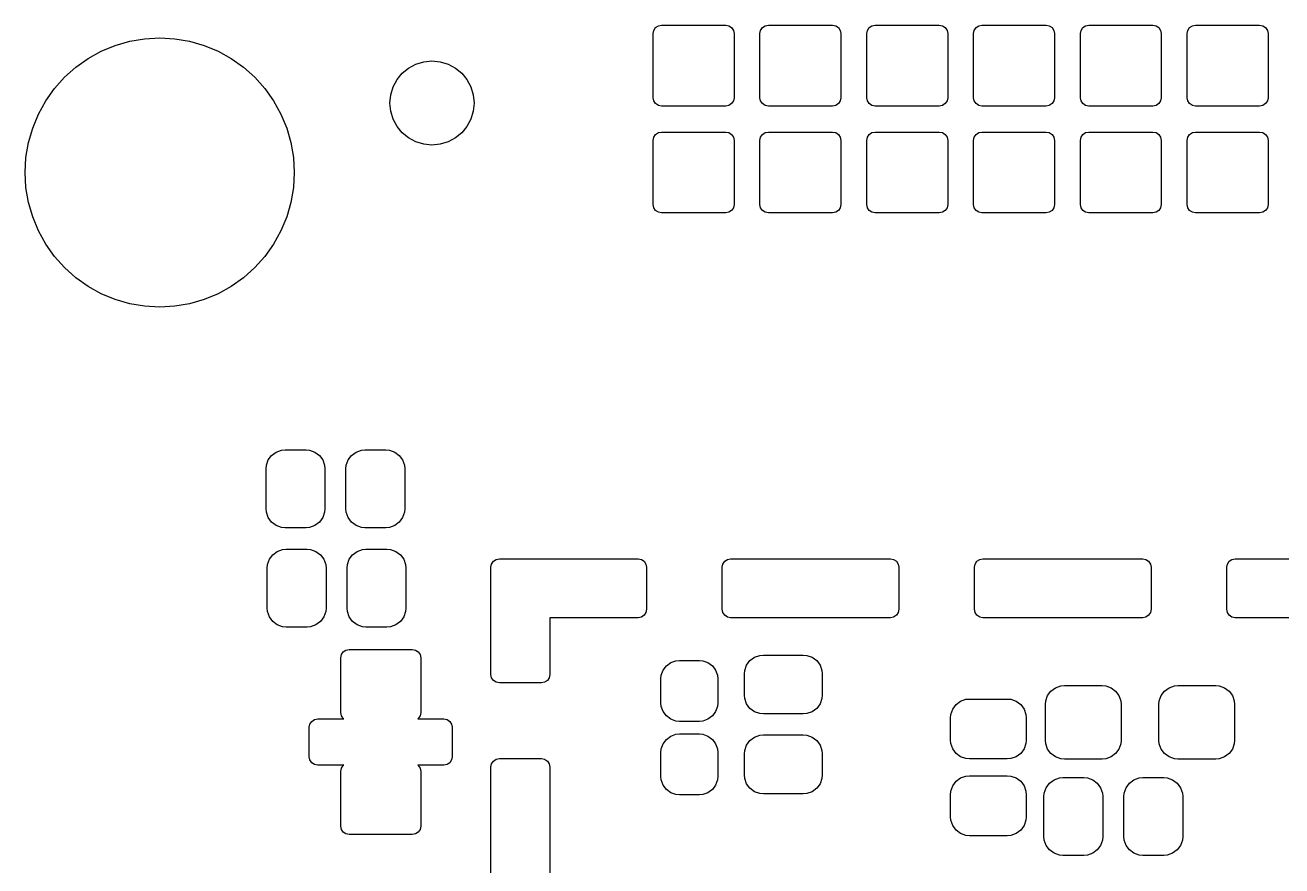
# Model space of a CAD drawing. Extents: x 0.27 to 2.97, y 0.24 to 2.14.
# Drawn here: x 0.274 to 1.451, y 1.351 to 2.138 of the extents above; entities that cross this region are included whole.
import ezdxf

# ---------------------------------------------------------------- set-up
doc = ezdxf.new("R2010")
doc.units = 0
doc.header["$MEASUREMENT"] = 0
doc.layers.add('BLACK', color=7, linetype='CONTINUOUS')

msp = doc.modelspace()

# ---------------------------------------------------------------- linework, layer by layer
at = {"layer": 'BLACK', "linetype": 'CONTINUOUS'}
for p, q in [((0.862126, 2.13), (0.862725, 2.13301)), ((0.862126, 2.07), (0.862126, 2.13)), ((0.862725, 2.13301), (0.864432, 2.13557)), ((0.864432, 2.13557), (0.866987, 2.13727)), ((0.866987, 2.13727), (0.87, 2.13787)), ((0.87, 2.13787), (0.93, 2.13787)), ((0.93, 2.13787), (0.933013, 2.13727)), ((0.933013, 2.13727), (0.935568, 2.13557)), ((0.935568, 2.13557), (0.937275, 2.13301)), ((0.937275, 2.13301), (0.937874, 2.13)), ((0.937874, 2.13), (0.937874, 2.07)), ((0.962126, 2.13), (0.962725, 2.13301)), ((0.962126, 2.07), (0.962126, 2.13)), ((0.962725, 2.13301), (0.964432, 2.13557)), ((0.964432, 2.13557), (0.966987, 2.13727)), ((0.966987, 2.13727), (0.97, 2.13787)), ((0.97, 2.13787), (1.03, 2.13787)), ((1.03, 2.13787), (1.03301, 2.13727)), ((1.03301, 2.13727), (1.03557, 2.13557)), ((1.03557, 2.13557), (1.03727, 2.13301)), ((1.03727, 2.13301), (1.03787, 2.13)), ((1.03787, 2.13), (1.03787, 2.07)), ((1.06213, 2.13), (1.06273, 2.13301)), ((1.06213, 2.07), (1.06213, 2.13)), ((1.06273, 2.13301), (1.06443, 2.13557)), ((1.06443, 2.13557), (1.06699, 2.13727)), ((1.06699, 2.13727), (1.07, 2.13787)), ((1.07, 2.13787), (1.13, 2.13787)), ((1.13, 2.13787), (1.13301, 2.13727)), ((1.13301, 2.13727), (1.13557, 2.13557)), ((1.13557, 2.13557), (1.13727, 2.13301)), ((1.13727, 2.13301), (1.13787, 2.13)), ((1.13787, 2.13), (1.13787, 2.07)), ((1.16213, 2.13), (1.16273, 2.13301)), ((1.16213, 2.07), (1.16213, 2.13)), ((1.16273, 2.13301), (1.16443, 2.13557)), ((1.16443, 2.13557), (1.16699, 2.13727)), ((1.16699, 2.13727), (1.17, 2.13787)), ((1.17, 2.13787), (1.23, 2.13787)), ((1.23, 2.13787), (1.23301, 2.13727)), ((1.23301, 2.13727), (1.23557, 2.13557)), ((1.23557, 2.13557), (1.23727, 2.13301)), ((1.23727, 2.13301), (1.23787, 2.13)), ((1.23787, 2.13), (1.23787, 2.07)), ((1.26213, 2.13), (1.26273, 2.13301)), ((1.26213, 2.07), (1.26213, 2.13)), ((1.26273, 2.13301), (1.26443, 2.13557)), ((1.26443, 2.13557), (1.26699, 2.13727)), ((1.26699, 2.13727), (1.27, 2.13787)), ((1.27, 2.13787), (1.33, 2.13787)), ((1.33, 2.13787), (1.33301, 2.13727)), ((1.33301, 2.13727), (1.33557, 2.13557)), ((1.33557, 2.13557), (1.33727, 2.13301)), ((1.33727, 2.13301), (1.33787, 2.13)), ((1.33787, 2.13), (1.33787, 2.07)), ((1.36213, 2.13), (1.36273, 2.13301)), ((1.36213, 2.07), (1.36213, 2.13)), ((1.36273, 2.13301), (1.36443, 2.13557)), ((1.36443, 2.13557), (1.36699, 2.13727)), ((1.36699, 2.13727), (1.37, 2.13787)), ((1.37, 2.13787), (1.43, 2.13787)), ((1.43, 2.13787), (1.43301, 2.13727)), ((1.43301, 2.13727), (1.43557, 2.13557)), ((1.43557, 2.13557), (1.43727, 2.13301)), ((1.43727, 2.13301), (1.43787, 2.13)), ((1.43787, 2.13), (1.43787, 2.07)), ((0.345337, 2.11351), (0.35839, 2.11891)), ((0.35839, 2.11891), (0.371966, 2.12283)), ((0.371966, 2.12283), (0.385894, 2.12519)), ((0.385894, 2.12519), (0.4, 2.12598)), ((0.4, 2.12598), (0.414106, 2.12519)), ((0.414106, 2.12519), (0.428034, 2.12283)), ((0.428034, 2.12283), (0.44161, 2.11891)), ((0.44161, 2.11891), (0.454663, 2.11351)), ((0.32145, 2.0985), (0.332972, 2.10667)), ((0.332972, 2.10667), (0.345337, 2.11351)), ((0.454663, 2.11351), (0.467028, 2.10667)), ((0.467028, 2.10667), (0.47855, 2.0985)), ((0.310916, 2.08908), (0.32145, 2.0985)), ((0.47855, 2.0985), (0.489084, 2.08908)), ((0.627161, 2.09284), (0.633127, 2.09774)), ((0.633127, 2.09774), (0.639934, 2.10137)), ((0.639934, 2.10137), (0.647319, 2.10361)), ((0.647319, 2.10361), (0.655, 2.10437)), ((0.655, 2.10437), (0.662681, 2.10361)), ((0.662681, 2.10361), (0.670066, 2.10137)), ((0.670066, 2.10137), (0.676873, 2.09774)), ((0.676873, 2.09774), (0.682839, 2.09284)), ((0.301502, 2.07855), (0.310916, 2.08908)), ((0.489084, 2.08908), (0.498498, 2.07855)), ((0.618627, 2.08007), (0.622265, 2.08687)), ((0.622265, 2.08687), (0.627161, 2.09284)), ((0.682839, 2.09284), (0.687735, 2.08687)), ((0.687735, 2.08687), (0.691373, 2.08007)), ((0.293326, 2.06703), (0.301502, 2.07855)), ((0.498498, 2.07855), (0.506674, 2.06703)), ((0.61563, 2.065), (0.616386, 2.07268)), ((0.616386, 2.07268), (0.618627, 2.08007)), ((0.691373, 2.08007), (0.693614, 2.07268)), ((0.693614, 2.07268), (0.69437, 2.065)), ((0.286492, 2.05466), (0.293326, 2.06703)), ((0.506674, 2.06703), (0.513508, 2.05466)), ((0.616386, 2.05732), (0.61563, 2.065)), ((0.69437, 2.065), (0.693614, 2.05732)), ((0.862725, 2.06699), (0.862126, 2.07)), ((0.864432, 2.06443), (0.862725, 2.06699)), ((0.866987, 2.06273), (0.864432, 2.06443)), ((0.87, 2.06213), (0.866987, 2.06273)), ((0.93, 2.06213), (0.87, 2.06213)), ((0.933013, 2.06273), (0.93, 2.06213)), ((0.935568, 2.06443), (0.933013, 2.06273)), ((0.937275, 2.06699), (0.935568, 2.06443)), ((0.937874, 2.07), (0.937275, 2.06699)), ((0.962725, 2.06699), (0.962126, 2.07)), ((0.964432, 2.06443), (0.962725, 2.06699)), ((0.966987, 2.06273), (0.964432, 2.06443)), ((0.97, 2.06213), (0.966987, 2.06273)), ((1.03, 2.06213), (0.97, 2.06213)), ((1.03301, 2.06273), (1.03, 2.06213)), ((1.03557, 2.06443), (1.03301, 2.06273)), ((1.03727, 2.06699), (1.03557, 2.06443)), ((1.03787, 2.07), (1.03727, 2.06699)), ((1.06273, 2.06699), (1.06213, 2.07)), ((1.06443, 2.06443), (1.06273, 2.06699)), ((1.06699, 2.06273), (1.06443, 2.06443)), ((1.07, 2.06213), (1.06699, 2.06273)), ((1.13, 2.06213), (1.07, 2.06213)), ((1.13301, 2.06273), (1.13, 2.06213)), ((1.13557, 2.06443), (1.13301, 2.06273)), ((1.13727, 2.06699), (1.13557, 2.06443)), ((1.13787, 2.07), (1.13727, 2.06699)), ((1.16273, 2.06699), (1.16213, 2.07)), ((1.16443, 2.06443), (1.16273, 2.06699)), ((1.16699, 2.06273), (1.16443, 2.06443)), ((1.17, 2.06213), (1.16699, 2.06273)), ((1.23, 2.06213), (1.17, 2.06213)), ((1.23301, 2.06273), (1.23, 2.06213)), ((1.23557, 2.06443), (1.23301, 2.06273)), ((1.23727, 2.06699), (1.23557, 2.06443)), ((1.23787, 2.07), (1.23727, 2.06699)), ((1.26273, 2.06699), (1.26213, 2.07)), ((1.26443, 2.06443), (1.26273, 2.06699)), ((1.26699, 2.06273), (1.26443, 2.06443)), ((1.27, 2.06213), (1.26699, 2.06273)), ((1.33, 2.06213), (1.27, 2.06213)), ((1.33301, 2.06273), (1.33, 2.06213)), ((1.33557, 2.06443), (1.33301, 2.06273)), ((1.33727, 2.06699), (1.33557, 2.06443)), ((1.33787, 2.07), (1.33727, 2.06699)), ((1.36273, 2.06699), (1.36213, 2.07)), ((1.36443, 2.06443), (1.36273, 2.06699)), ((1.36699, 2.06273), (1.36443, 2.06443)), ((1.37, 2.06213), (1.36699, 2.06273)), ((1.43, 2.06213), (1.37, 2.06213)), ((1.43301, 2.06273), (1.43, 2.06213)), ((1.43557, 2.06443), (1.43301, 2.06273)), ((1.43727, 2.06699), (1.43557, 2.06443)), ((1.43787, 2.07), (1.43727, 2.06699)), ((0.281086, 2.04161), (0.286492, 2.05466)), ((0.513508, 2.05466), (0.518914, 2.04161)), ((0.618627, 2.04993), (0.616386, 2.05732)), ((0.622265, 2.04313), (0.618627, 2.04993)), ((0.691373, 2.04993), (0.687735, 2.04313)), ((0.693614, 2.05732), (0.691373, 2.04993)), ((0.277174, 2.02803), (0.281086, 2.04161)), ((0.518914, 2.04161), (0.522826, 2.02803)), ((0.627161, 2.03716), (0.622265, 2.04313)), ((0.633127, 2.03226), (0.627161, 2.03716)), ((0.682839, 2.03716), (0.676873, 2.03226)), ((0.687735, 2.04313), (0.682839, 2.03716)), ((0.864432, 2.03557), (0.866987, 2.03727)), ((0.866987, 2.03727), (0.87, 2.03787)), ((0.87, 2.03787), (0.93, 2.03787)), ((0.93, 2.03787), (0.933013, 2.03727)), ((0.933013, 2.03727), (0.935568, 2.03557)), ((0.964432, 2.03557), (0.966987, 2.03727)), ((0.966987, 2.03727), (0.97, 2.03787)), ((0.97, 2.03787), (1.03, 2.03787)), ((1.03, 2.03787), (1.03301, 2.03727)), ((1.03301, 2.03727), (1.03557, 2.03557)), ((1.06443, 2.03557), (1.06699, 2.03727)), ((1.06699, 2.03727), (1.07, 2.03787)), ((1.07, 2.03787), (1.13, 2.03787)), ((1.13, 2.03787), (1.13301, 2.03727)), ((1.13301, 2.03727), (1.13557, 2.03557)), ((1.16443, 2.03557), (1.16699, 2.03727)), ((1.16699, 2.03727), (1.17, 2.03787)), ((1.17, 2.03787), (1.23, 2.03787)), ((1.23, 2.03787), (1.23301, 2.03727)), ((1.23301, 2.03727), (1.23557, 2.03557)), ((1.26443, 2.03557), (1.26699, 2.03727)), ((1.26699, 2.03727), (1.27, 2.03787)), ((1.27, 2.03787), (1.33, 2.03787)), ((1.33, 2.03787), (1.33301, 2.03727)), ((1.33301, 2.03727), (1.33557, 2.03557)), ((1.36443, 2.03557), (1.36699, 2.03727)), ((1.36699, 2.03727), (1.37, 2.03787)), ((1.37, 2.03787), (1.43, 2.03787)), ((1.43, 2.03787), (1.43301, 2.03727)), ((1.43301, 2.03727), (1.43557, 2.03557)), ((0.274808, 2.01411), (0.277174, 2.02803)), ((0.522826, 2.02803), (0.525192, 2.01411)), ((0.639934, 2.02863), (0.633127, 2.03226)), ((0.647319, 2.02639), (0.639934, 2.02863)), ((0.655, 2.02563), (0.647319, 2.02639)), ((0.662681, 2.02639), (0.655, 2.02563)), ((0.670066, 2.02863), (0.662681, 2.02639)), ((0.676873, 2.03226), (0.670066, 2.02863)), ((0.862126, 2.03), (0.862725, 2.03301)), ((0.862126, 1.97), (0.862126, 2.03)), ((0.862725, 2.03301), (0.864432, 2.03557)), ((0.935568, 2.03557), (0.937275, 2.03301)), ((0.937275, 2.03301), (0.937874, 2.03)), ((0.937874, 2.03), (0.937874, 1.97)), ((0.962126, 2.03), (0.962725, 2.03301)), ((0.962126, 1.97), (0.962126, 2.03)), ((0.962725, 2.03301), (0.964432, 2.03557)), ((1.03557, 2.03557), (1.03727, 2.03301)), ((1.03727, 2.03301), (1.03787, 2.03)), ((1.03787, 2.03), (1.03787, 1.97)), ((1.06213, 2.03), (1.06273, 2.03301)), ((1.06213, 1.97), (1.06213, 2.03)), ((1.06273, 2.03301), (1.06443, 2.03557)), ((1.13557, 2.03557), (1.13727, 2.03301)), ((1.13727, 2.03301), (1.13787, 2.03)), ((1.13787, 2.03), (1.13787, 1.97)), ((1.16213, 2.03), (1.16273, 2.03301)), ((1.16213, 1.97), (1.16213, 2.03)), ((1.16273, 2.03301), (1.16443, 2.03557)), ((1.23557, 2.03557), (1.23727, 2.03301)), ((1.23727, 2.03301), (1.23787, 2.03)), ((1.23787, 2.03), (1.23787, 1.97)), ((1.26213, 2.03), (1.26273, 2.03301)), ((1.26213, 1.97), (1.26213, 2.03)), ((1.26273, 2.03301), (1.26443, 2.03557)), ((1.33557, 2.03557), (1.33727, 2.03301)), ((1.33727, 2.03301), (1.33787, 2.03)), ((1.33787, 2.03), (1.33787, 1.97)), ((1.36213, 2.03), (1.36273, 2.03301)), ((1.36213, 1.97), (1.36213, 2.03)), ((1.36273, 2.03301), (1.36443, 2.03557)), ((1.43557, 2.03557), (1.43727, 2.03301)), ((1.43727, 2.03301), (1.43787, 2.03)), ((1.43787, 2.03), (1.43787, 1.97)), ((0.274016, 2), (0.274808, 2.01411)), ((0.525192, 2.01411), (0.525984, 2)), ((0.274808, 1.98589), (0.274016, 2)), ((0.525984, 2), (0.525192, 1.98589)), ((0.277174, 1.97197), (0.274808, 1.98589)), ((0.525192, 1.98589), (0.522826, 1.97197)), ((0.281086, 1.95839), (0.277174, 1.97197)), ((0.522826, 1.97197), (0.518914, 1.95839)), ((0.862725, 1.96699), (0.862126, 1.97)), ((0.864432, 1.96443), (0.862725, 1.96699)), ((0.937275, 1.96699), (0.935568, 1.96443)), ((0.937874, 1.97), (0.937275, 1.96699)), ((0.962725, 1.96699), (0.962126, 1.97)), ((0.964432, 1.96443), (0.962725, 1.96699)), ((1.03727, 1.96699), (1.03557, 1.96443)), ((1.03787, 1.97), (1.03727, 1.96699)), ((1.06273, 1.96699), (1.06213, 1.97)), ((1.06443, 1.96443), (1.06273, 1.96699)), ((1.13727, 1.96699), (1.13557, 1.96443)), ((1.13787, 1.97), (1.13727, 1.96699)), ((1.16273, 1.96699), (1.16213, 1.97)), ((1.16443, 1.96443), (1.16273, 1.96699)), ((1.23727, 1.96699), (1.23557, 1.96443)), ((1.23787, 1.97), (1.23727, 1.96699)), ((1.26273, 1.96699), (1.26213, 1.97)), ((1.26443, 1.96443), (1.26273, 1.96699)), ((1.33727, 1.96699), (1.33557, 1.96443)), ((1.33787, 1.97), (1.33727, 1.96699)), ((1.36273, 1.96699), (1.36213, 1.97)), ((1.36443, 1.96443), (1.36273, 1.96699)), ((1.43727, 1.96699), (1.43557, 1.96443)), ((1.43787, 1.97), (1.43727, 1.96699)), ((0.286492, 1.94534), (0.281086, 1.95839)), ((0.518914, 1.95839), (0.513508, 1.94534)), ((0.866987, 1.96273), (0.864432, 1.96443)), ((0.87, 1.96213), (0.866987, 1.96273)), ((0.93, 1.96213), (0.87, 1.96213)), ((0.933013, 1.96273), (0.93, 1.96213)), ((0.935568, 1.96443), (0.933013, 1.96273)), ((0.966987, 1.96273), (0.964432, 1.96443)), ((0.97, 1.96213), (0.966987, 1.96273)), ((1.03, 1.96213), (0.97, 1.96213)), ((1.03301, 1.96273), (1.03, 1.96213)), ((1.03557, 1.96443), (1.03301, 1.96273)), ((1.06699, 1.96273), (1.06443, 1.96443)), ((1.07, 1.96213), (1.06699, 1.96273)), ((1.13, 1.96213), (1.07, 1.96213)), ((1.13301, 1.96273), (1.13, 1.96213)), ((1.13557, 1.96443), (1.13301, 1.96273)), ((1.16699, 1.96273), (1.16443, 1.96443)), ((1.17, 1.96213), (1.16699, 1.96273)), ((1.23, 1.96213), (1.17, 1.96213)), ((1.23301, 1.96273), (1.23, 1.96213)), ((1.23557, 1.96443), (1.23301, 1.96273)), ((1.26699, 1.96273), (1.26443, 1.96443)), ((1.27, 1.96213), (1.26699, 1.96273)), ((1.33, 1.96213), (1.27, 1.96213)), ((1.33301, 1.96273), (1.33, 1.96213)), ((1.33557, 1.96443), (1.33301, 1.96273)), ((1.36699, 1.96273), (1.36443, 1.96443)), ((1.37, 1.96213), (1.36699, 1.96273)), ((1.43, 1.96213), (1.37, 1.96213)), ((1.43301, 1.96273), (1.43, 1.96213)), ((1.43557, 1.96443), (1.43301, 1.96273)), ((0.293326, 1.93297), (0.286492, 1.94534)), ((0.513508, 1.94534), (0.506674, 1.93297)), ((0.301502, 1.92145), (0.293326, 1.93297)), ((0.506674, 1.93297), (0.498498, 1.92145)), ((0.310916, 1.91092), (0.301502, 1.92145)), ((0.498498, 1.92145), (0.489084, 1.91092)), ((0.32145, 1.9015), (0.310916, 1.91092)), ((0.489084, 1.91092), (0.47855, 1.9015)), ((0.332972, 1.89333), (0.32145, 1.9015)), ((0.47855, 1.9015), (0.467028, 1.89333)), ((0.345337, 1.88649), (0.332972, 1.89333)), ((0.35839, 1.88109), (0.345337, 1.88649)), ((0.454663, 1.88649), (0.44161, 1.88109)), ((0.467028, 1.89333), (0.454663, 1.88649)), ((0.371966, 1.87717), (0.35839, 1.88109)), ((0.385894, 1.87481), (0.371966, 1.87717)), ((0.4, 1.87402), (0.385894, 1.87481)), ((0.414106, 1.87481), (0.4, 1.87402)), ((0.428034, 1.87717), (0.414106, 1.87481)), ((0.44161, 1.88109), (0.428034, 1.87717)), ((0.499947, 1.72599), (0.501691, 1.73098)), ((0.501691, 1.73098), (0.504827, 1.73523)), ((0.504827, 1.73523), (0.509076, 1.73836)), ((0.509076, 1.73836), (0.514061, 1.74011)), ((0.514061, 1.74011), (0.517354, 1.74042)), ((0.517354, 1.74042), (0.537039, 1.74042)), ((0.537039, 1.74042), (0.540333, 1.74011)), ((0.540333, 1.74011), (0.545318, 1.73836)), ((0.545318, 1.73836), (0.549567, 1.73523)), ((0.549567, 1.73523), (0.552703, 1.73098)), ((0.552703, 1.73098), (0.554447, 1.72599)), ((0.57475, 1.72599), (0.576494, 1.73098)), ((0.576494, 1.73098), (0.57963, 1.73523)), ((0.57963, 1.73523), (0.583879, 1.73836)), ((0.583879, 1.73836), (0.588864, 1.74011)), ((0.588864, 1.74011), (0.592157, 1.74042)), ((0.592157, 1.74042), (0.611843, 1.74042)), ((0.611843, 1.74042), (0.615136, 1.74011)), ((0.615136, 1.74011), (0.620121, 1.73836)), ((0.620121, 1.73836), (0.62437, 1.73523)), ((0.62437, 1.73523), (0.627506, 1.73098)), ((0.627506, 1.73098), (0.62925, 1.72599)), ((0.499638, 1.7227), (0.499947, 1.72599)), ((0.499638, 1.6853), (0.499638, 1.7227)), ((0.554447, 1.72599), (0.554756, 1.7227)), ((0.554756, 1.7227), (0.554756, 1.6853)), ((0.574441, 1.7227), (0.57475, 1.72599)), ((0.574441, 1.6853), (0.574441, 1.7227)), ((0.62925, 1.72599), (0.629559, 1.7227)), ((0.629559, 1.7227), (0.629559, 1.6853)), ((0.499947, 1.68201), (0.499638, 1.6853)), ((0.554756, 1.6853), (0.554447, 1.68201)), ((0.57475, 1.68201), (0.574441, 1.6853)), ((0.629559, 1.6853), (0.62925, 1.68201)), ((0.501691, 1.67702), (0.499947, 1.68201)), ((0.504827, 1.67277), (0.501691, 1.67702)), ((0.509076, 1.66964), (0.504827, 1.67277)), ((0.549567, 1.67277), (0.545318, 1.66964)), ((0.552703, 1.67702), (0.549567, 1.67277)), ((0.554447, 1.68201), (0.552703, 1.67702)), ((0.576494, 1.67702), (0.57475, 1.68201)), ((0.57963, 1.67277), (0.576494, 1.67702)), ((0.583879, 1.66964), (0.57963, 1.67277)), ((0.62437, 1.67277), (0.620121, 1.66964)), ((0.627506, 1.67702), (0.62437, 1.67277)), ((0.62925, 1.68201), (0.627506, 1.67702)), ((0.514061, 1.66789), (0.509076, 1.66964)), ((0.517354, 1.66758), (0.514061, 1.66789)), ((0.537039, 1.66758), (0.517354, 1.66758)), ((0.540333, 1.66789), (0.537039, 1.66758)), ((0.545318, 1.66964), (0.540333, 1.66789)), ((0.588864, 1.66789), (0.583879, 1.66964)), ((0.592157, 1.66758), (0.588864, 1.66789)), ((0.611843, 1.66758), (0.592157, 1.66758)), ((0.615136, 1.66789), (0.611843, 1.66758)), ((0.620121, 1.66964), (0.615136, 1.66789)), ((0.500947, 1.63299), (0.502691, 1.63798)), ((0.502691, 1.63798), (0.505827, 1.64223)), ((0.505827, 1.64223), (0.510076, 1.64536)), ((0.510076, 1.64536), (0.515061, 1.64711)), ((0.515061, 1.64711), (0.518354, 1.64742)), ((0.518354, 1.64742), (0.538039, 1.64742)), ((0.538039, 1.64742), (0.541333, 1.64711)), ((0.541333, 1.64711), (0.546318, 1.64536)), ((0.546318, 1.64536), (0.550567, 1.64223)), ((0.550567, 1.64223), (0.553703, 1.63798)), ((0.553703, 1.63798), (0.555447, 1.63299)), ((0.57575, 1.63299), (0.577494, 1.63798)), ((0.577494, 1.63798), (0.58063, 1.64223)), ((0.58063, 1.64223), (0.584879, 1.64536)), ((0.584879, 1.64536), (0.589864, 1.64711)), ((0.589864, 1.64711), (0.593157, 1.64742)), ((0.593157, 1.64742), (0.612843, 1.64742)), ((0.612843, 1.64742), (0.616136, 1.64711)), ((0.616136, 1.64711), (0.621121, 1.64536)), ((0.621121, 1.64536), (0.62537, 1.64223)), ((0.62537, 1.64223), (0.628506, 1.63798)), ((0.628506, 1.63798), (0.63025, 1.63299)), ((0.710836, 1.63358), (0.712542, 1.63613)), ((0.712542, 1.63613), (0.715097, 1.63784)), ((0.715097, 1.63784), (0.71811, 1.63844)), ((0.71811, 1.63844), (0.75748, 1.63844)), ((0.75748, 1.63844), (0.848031, 1.63844)), ((0.848031, 1.63844), (0.851045, 1.63784)), ((0.851045, 1.63784), (0.853599, 1.63613)), ((0.853599, 1.63613), (0.855306, 1.63358)), ((0.927371, 1.63358), (0.929078, 1.63613)), ((0.929078, 1.63613), (0.931632, 1.63784)), ((0.931632, 1.63784), (0.934646, 1.63844)), ((0.934646, 1.63844), (1.08425, 1.63844)), ((1.08425, 1.63844), (1.08727, 1.63784)), ((1.08727, 1.63784), (1.08982, 1.63613)), ((1.08982, 1.63613), (1.09153, 1.63358)), ((1.16359, 1.63358), (1.1653, 1.63613)), ((1.1653, 1.63613), (1.16785, 1.63784)), ((1.16785, 1.63784), (1.17087, 1.63844)), ((1.17087, 1.63844), (1.32047, 1.63844)), ((1.32047, 1.63844), (1.32349, 1.63784)), ((1.32349, 1.63784), (1.32604, 1.63613)), ((1.32604, 1.63613), (1.32775, 1.63358)), ((1.39981, 1.63358), (1.40152, 1.63613)), ((1.40152, 1.63613), (1.40407, 1.63784)), ((1.40407, 1.63784), (1.40709, 1.63844)), ((1.40709, 1.63844), (1.55669, 1.63844)), ((0.500638, 1.6297), (0.500947, 1.63299)), ((0.500638, 1.5923), (0.500638, 1.6297)), ((0.555447, 1.63299), (0.555756, 1.6297)), ((0.555756, 1.6297), (0.555756, 1.5923)), ((0.575441, 1.6297), (0.57575, 1.63299)), ((0.575441, 1.5923), (0.575441, 1.6297)), ((0.63025, 1.63299), (0.630559, 1.6297)), ((0.630559, 1.6297), (0.630559, 1.5923)), ((0.710236, 1.63057), (0.710836, 1.63358)), ((0.710236, 1.5912), (0.710236, 1.63057)), ((0.855306, 1.63358), (0.855906, 1.63057)), ((0.855906, 1.63057), (0.855906, 1.5912)), ((0.926772, 1.63057), (0.927371, 1.63358)), ((0.926772, 1.5912), (0.926772, 1.63057)), ((1.09153, 1.63358), (1.09213, 1.63057)), ((1.09213, 1.63057), (1.09213, 1.5912)), ((1.16299, 1.63057), (1.16359, 1.63358)), ((1.16299, 1.5912), (1.16299, 1.63057)), ((1.32775, 1.63358), (1.32835, 1.63057)), ((1.32835, 1.63057), (1.32835, 1.5912)), ((1.39921, 1.63057), (1.39981, 1.63358)), ((1.39921, 1.5912), (1.39921, 1.63057)), ((0.500947, 1.58901), (0.500638, 1.5923)), ((0.502691, 1.58402), (0.500947, 1.58901)), ((0.555447, 1.58901), (0.553703, 1.58402)), ((0.555756, 1.5923), (0.555447, 1.58901)), ((0.57575, 1.58901), (0.575441, 1.5923)), ((0.577494, 1.58402), (0.57575, 1.58901)), ((0.63025, 1.58901), (0.628506, 1.58402)), ((0.630559, 1.5923), (0.63025, 1.58901)), ((0.710236, 1.53017), (0.710236, 1.5912)), ((0.855906, 1.5912), (0.855306, 1.58818)), ((0.927371, 1.58818), (0.926772, 1.5912)), ((1.09213, 1.5912), (1.09153, 1.58818)), ((1.16359, 1.58818), (1.16299, 1.5912)), ((1.32835, 1.5912), (1.32775, 1.58818)), ((1.39981, 1.58818), (1.39921, 1.5912)), ((0.505827, 1.57977), (0.502691, 1.58402)), ((0.510076, 1.57664), (0.505827, 1.57977)), ((0.550567, 1.57977), (0.546318, 1.57664)), ((0.553703, 1.58402), (0.550567, 1.57977)), ((0.58063, 1.57977), (0.577494, 1.58402)), ((0.584879, 1.57664), (0.58063, 1.57977)), ((0.62537, 1.57977), (0.621121, 1.57664)), ((0.628506, 1.58402), (0.62537, 1.57977)), ((0.848031, 1.58332), (0.765354, 1.58332)), ((0.765354, 1.58332), (0.765354, 1.53017)), ((0.851045, 1.58392), (0.848031, 1.58332)), ((0.853599, 1.58563), (0.851045, 1.58392)), ((0.855306, 1.58818), (0.853599, 1.58563)), ((0.929078, 1.58563), (0.927371, 1.58818)), ((0.931632, 1.58392), (0.929078, 1.58563)), ((0.934646, 1.58332), (0.931632, 1.58392)), ((1.08425, 1.58332), (0.934646, 1.58332)), ((1.08727, 1.58392), (1.08425, 1.58332)), ((1.08982, 1.58563), (1.08727, 1.58392)), ((1.09153, 1.58818), (1.08982, 1.58563)), ((1.1653, 1.58563), (1.16359, 1.58818)), ((1.16785, 1.58392), (1.1653, 1.58563)), ((1.17087, 1.58332), (1.16785, 1.58392)), ((1.32047, 1.58332), (1.17087, 1.58332)), ((1.32349, 1.58392), (1.32047, 1.58332)), ((1.32604, 1.58563), (1.32349, 1.58392)), ((1.32775, 1.58818), (1.32604, 1.58563)), ((1.40152, 1.58563), (1.39981, 1.58818)), ((1.40407, 1.58392), (1.40152, 1.58563)), ((1.40709, 1.58332), (1.40407, 1.58392)), ((1.55669, 1.58332), (1.40709, 1.58332)), ((0.515061, 1.57489), (0.510076, 1.57664)), ((0.518354, 1.57458), (0.515061, 1.57489)), ((0.538039, 1.57458), (0.518354, 1.57458)), ((0.541333, 1.57489), (0.538039, 1.57458)), ((0.546318, 1.57664), (0.541333, 1.57489)), ((0.589864, 1.57489), (0.584879, 1.57664)), ((0.593157, 1.57458), (0.589864, 1.57489)), ((0.612843, 1.57458), (0.593157, 1.57458)), ((0.616136, 1.57489), (0.612843, 1.57458)), ((0.621121, 1.57664), (0.616136, 1.57489)), ((0.574459, 1.55301), (0.577472, 1.55361)), ((0.577472, 1.55361), (0.636528, 1.55361)), ((0.636528, 1.55361), (0.639541, 1.55301)), ((0.569598, 1.54574), (0.570198, 1.54875)), ((0.569598, 1.49456), (0.569598, 1.54574)), ((0.570198, 1.54875), (0.571905, 1.55131)), ((0.571905, 1.55131), (0.574459, 1.55301)), ((0.639541, 1.55301), (0.642095, 1.55131)), ((0.642095, 1.55131), (0.643802, 1.54875)), ((0.643802, 1.54875), (0.644402, 1.54574)), ((0.644402, 1.54574), (0.644402, 1.49456)), ((0.878601, 1.54142), (0.883447, 1.54312)), ((0.883447, 1.54312), (0.88665, 1.54342)), ((0.88665, 1.54342), (0.90535, 1.54342)), ((0.90535, 1.54342), (0.908553, 1.54312)), ((0.908553, 1.54312), (0.913399, 1.54142)), ((0.949636, 1.53895), (0.952772, 1.5432)), ((0.952772, 1.5432), (0.957021, 1.54633)), ((0.957021, 1.54633), (0.962006, 1.54808)), ((0.962006, 1.54808), (0.965299, 1.54839)), ((0.965299, 1.54839), (1.0027, 1.54839)), ((1.0027, 1.54839), (1.00599, 1.54808)), ((1.00599, 1.54808), (1.01098, 1.54633)), ((1.01098, 1.54633), (1.01523, 1.5432)), ((1.01523, 1.5432), (1.01836, 1.53895)), ((0.710836, 1.52716), (0.710236, 1.53017)), ((0.765354, 1.53017), (0.764755, 1.52716)), ((0.869725, 1.5294), (0.871421, 1.53424)), ((0.871421, 1.53424), (0.87447, 1.53837)), ((0.87447, 1.53837), (0.878601, 1.54142)), ((0.913399, 1.54142), (0.91753, 1.53837)), ((0.91753, 1.53837), (0.920579, 1.53424)), ((0.920579, 1.53424), (0.922275, 1.5294)), ((0.947583, 1.53067), (0.947892, 1.53396)), ((0.947583, 1.51098), (0.947583, 1.53067)), ((0.947892, 1.53396), (0.949636, 1.53895)), ((1.01836, 1.53895), (1.02011, 1.53396)), ((1.02011, 1.53396), (1.02042, 1.53067)), ((1.02042, 1.53067), (1.02042, 1.51098)), ((0.712542, 1.52461), (0.710836, 1.52716)), ((0.715097, 1.5229), (0.712542, 1.52461)), ((0.71811, 1.5223), (0.715097, 1.5229)), ((0.75748, 1.5223), (0.71811, 1.5223)), ((0.760494, 1.5229), (0.75748, 1.5223)), ((0.763048, 1.52461), (0.760494, 1.5229)), ((0.764755, 1.52716), (0.763048, 1.52461)), ((0.869425, 1.52619), (0.869725, 1.5294)), ((0.869425, 1.50356), (0.869425, 1.52619)), ((0.922275, 1.5294), (0.922575, 1.52619)), ((0.922575, 1.52619), (0.922575, 1.50356)), ((1.23886, 1.51782), (1.24384, 1.51957)), ((1.24384, 1.51957), (1.24713, 1.51987)), ((1.24713, 1.51987), (1.28257, 1.51987)), ((1.28257, 1.51987), (1.28586, 1.51957)), ((1.28586, 1.51957), (1.29085, 1.51782)), ((1.34515, 1.51782), (1.35014, 1.51957)), ((1.35014, 1.51957), (1.35343, 1.51987)), ((1.35343, 1.51987), (1.38887, 1.51987)), ((1.38887, 1.51987), (1.39216, 1.51957)), ((1.39216, 1.51957), (1.39714, 1.51782)), ((0.947892, 1.50769), (0.947583, 1.51098)), ((0.949636, 1.50271), (0.947892, 1.50769)), ((1.02011, 1.50769), (1.01836, 1.50271)), ((1.02042, 1.51098), (1.02011, 1.50769)), ((1.15001, 1.5052), (1.15499, 1.50694)), ((1.15499, 1.50694), (1.15828, 1.50725)), ((1.15828, 1.50725), (1.19372, 1.50725)), ((1.19372, 1.50725), (1.19701, 1.50694)), ((1.19701, 1.50694), (1.20199, 1.5052)), ((1.22973, 1.50545), (1.23147, 1.51044)), ((1.23147, 1.51044), (1.23461, 1.51468)), ((1.23461, 1.51468), (1.23886, 1.51782)), ((1.29085, 1.51782), (1.29509, 1.51468)), ((1.29509, 1.51468), (1.29823, 1.51044)), ((1.29823, 1.51044), (1.29997, 1.50545)), ((1.33603, 1.50545), (1.33777, 1.51044)), ((1.33777, 1.51044), (1.34091, 1.51468)), ((1.34091, 1.51468), (1.34515, 1.51782)), ((1.39714, 1.51782), (1.40139, 1.51468)), ((1.40139, 1.51468), (1.40453, 1.51044)), ((1.40453, 1.51044), (1.40627, 1.50545)), ((0.570198, 1.49155), (0.569598, 1.49456)), ((0.644402, 1.49456), (0.643802, 1.49155)), ((0.869725, 1.50035), (0.869425, 1.50356)), ((0.871421, 1.49551), (0.869725, 1.50035)), ((0.87447, 1.49138), (0.871421, 1.49551)), ((0.920579, 1.49551), (0.91753, 1.49138)), ((0.922275, 1.50035), (0.920579, 1.49551)), ((0.922575, 1.50356), (0.922275, 1.50035)), ((0.952772, 1.49846), (0.949636, 1.50271)), ((0.957021, 1.49532), (0.952772, 1.49846)), ((0.962006, 1.49358), (0.957021, 1.49532)), ((1.01098, 1.49532), (1.00599, 1.49358)), ((1.01523, 1.49846), (1.01098, 1.49532)), ((1.01836, 1.50271), (1.01523, 1.49846)), ((1.14088, 1.49283), (1.14262, 1.49781)), ((1.14262, 1.49781), (1.14576, 1.50206)), ((1.14576, 1.50206), (1.15001, 1.5052)), ((1.20199, 1.5052), (1.20624, 1.50206)), ((1.20624, 1.50206), (1.20938, 1.49781)), ((1.20938, 1.49781), (1.21112, 1.49283)), ((1.22942, 1.50216), (1.22973, 1.50545)), ((1.22942, 1.46869), (1.22942, 1.50216)), ((1.29997, 1.50545), (1.30028, 1.50216)), ((1.30028, 1.50216), (1.30028, 1.46869)), ((1.33572, 1.50216), (1.33603, 1.50545)), ((1.33572, 1.46869), (1.33572, 1.50216)), ((1.40627, 1.50545), (1.40658, 1.50216)), ((1.40658, 1.50216), (1.40658, 1.46869)), ((0.540071, 1.48078), (0.54067, 1.48379)), ((0.54067, 1.48379), (0.542377, 1.48635)), ((0.542377, 1.48635), (0.544932, 1.48805)), ((0.544932, 1.48805), (0.547945, 1.48865)), ((0.547945, 1.48865), (0.57241, 1.48865)), ((0.571905, 1.48899), (0.570198, 1.49155)), ((0.57241, 1.48865), (0.571905, 1.48899)), ((0.642095, 1.48899), (0.64159, 1.48865)), ((0.64159, 1.48865), (0.666055, 1.48865)), ((0.643802, 1.49155), (0.642095, 1.48899)), ((0.666055, 1.48865), (0.669068, 1.48805)), ((0.669068, 1.48805), (0.671623, 1.48635)), ((0.671623, 1.48635), (0.67333, 1.48379)), ((0.67333, 1.48379), (0.673929, 1.48078)), ((0.878601, 1.48833), (0.87447, 1.49138)), ((0.883447, 1.48663), (0.878601, 1.48833)), ((0.88665, 1.48633), (0.883447, 1.48663)), ((0.90535, 1.48633), (0.88665, 1.48633)), ((0.908553, 1.48663), (0.90535, 1.48633)), ((0.913399, 1.48833), (0.908553, 1.48663)), ((0.91753, 1.49138), (0.913399, 1.48833)), ((0.965299, 1.49327), (0.962006, 1.49358)), ((1.0027, 1.49327), (0.965299, 1.49327)), ((1.00599, 1.49358), (1.0027, 1.49327)), ((1.14057, 1.48954), (1.14088, 1.49283)), ((1.14057, 1.46887), (1.14057, 1.48954)), ((1.21112, 1.49283), (1.21143, 1.48954)), ((1.21143, 1.48954), (1.21143, 1.46887)), ((0.540071, 1.45322), (0.540071, 1.48078)), ((0.673929, 1.48078), (0.673929, 1.45322)), ((0.87447, 1.46947), (0.878601, 1.47252)), ((0.878601, 1.47252), (0.883447, 1.47422)), ((0.883447, 1.47422), (0.88665, 1.47452)), ((0.88665, 1.47452), (0.90535, 1.47452)), ((0.90535, 1.47452), (0.908553, 1.47422)), ((0.908553, 1.47422), (0.913399, 1.47252)), ((0.913399, 1.47252), (0.91753, 1.46947)), ((0.952772, 1.46839), (0.957021, 1.47153)), ((0.957021, 1.47153), (0.962006, 1.47327)), ((0.962006, 1.47327), (0.965299, 1.47358)), ((0.965299, 1.47358), (1.0027, 1.47358)), ((1.0027, 1.47358), (1.00599, 1.47327)), ((1.00599, 1.47327), (1.01098, 1.47153)), ((1.01098, 1.47153), (1.01523, 1.46839)), ((0.869425, 1.4573), (0.869725, 1.4605)), ((0.869725, 1.4605), (0.871421, 1.46534)), ((0.871421, 1.46534), (0.87447, 1.46947)), ((0.91753, 1.46947), (0.920579, 1.46534)), ((0.920579, 1.46534), (0.922275, 1.4605)), ((0.922275, 1.4605), (0.922575, 1.4573)), ((0.947892, 1.45916), (0.949636, 1.46414)), ((0.949636, 1.46414), (0.952772, 1.46839)), ((1.01523, 1.46839), (1.01836, 1.46414)), ((1.01836, 1.46414), (1.02011, 1.45916)), ((1.14088, 1.46557), (1.14057, 1.46887)), ((1.14262, 1.46059), (1.14088, 1.46557)), ((1.14576, 1.45634), (1.14262, 1.46059)), ((1.20938, 1.46059), (1.20624, 1.45634)), ((1.21112, 1.46557), (1.20938, 1.46059)), ((1.21143, 1.46887), (1.21112, 1.46557)), ((1.22973, 1.4654), (1.22942, 1.46869)), ((1.23147, 1.46041), (1.22973, 1.4654)), ((1.23461, 1.45617), (1.23147, 1.46041)), ((1.29823, 1.46041), (1.29509, 1.45617)), ((1.29997, 1.4654), (1.29823, 1.46041)), ((1.30028, 1.46869), (1.29997, 1.4654)), ((1.33603, 1.4654), (1.33572, 1.46869)), ((1.33777, 1.46041), (1.33603, 1.4654)), ((1.34091, 1.45617), (1.33777, 1.46041)), ((1.40453, 1.46041), (1.40139, 1.45617)), ((1.40627, 1.4654), (1.40453, 1.46041)), ((1.40658, 1.46869), (1.40627, 1.4654)), ((0.54067, 1.45021), (0.540071, 1.45322)), ((0.542377, 1.44765), (0.54067, 1.45021)), ((0.544932, 1.44595), (0.542377, 1.44765)), ((0.671623, 1.44765), (0.669068, 1.44595)), ((0.67333, 1.45021), (0.671623, 1.44765)), ((0.673929, 1.45322), (0.67333, 1.45021)), ((0.710836, 1.44657), (0.712542, 1.44913)), ((0.712542, 1.44913), (0.715097, 1.45083)), ((0.715097, 1.45083), (0.71811, 1.45143)), ((0.71811, 1.45143), (0.75748, 1.45143)), ((0.75748, 1.45143), (0.760494, 1.45083)), ((0.760494, 1.45083), (0.763048, 1.44913)), ((0.763048, 1.44913), (0.764755, 1.44657)), ((0.869425, 1.43466), (0.869425, 1.4573)), ((0.922575, 1.4573), (0.922575, 1.43466)), ((0.947583, 1.45587), (0.947892, 1.45916)), ((0.947583, 1.43618), (0.947583, 1.45587)), ((1.02011, 1.45916), (1.02042, 1.45587)), ((1.02042, 1.45587), (1.02042, 1.43618)), ((1.15001, 1.4532), (1.14576, 1.45634)), ((1.15499, 1.45146), (1.15001, 1.4532)), ((1.15828, 1.45115), (1.15499, 1.45146)), ((1.19372, 1.45115), (1.15828, 1.45115)), ((1.19701, 1.45146), (1.19372, 1.45115)), ((1.20199, 1.4532), (1.19701, 1.45146)), ((1.20624, 1.45634), (1.20199, 1.4532)), ((1.23886, 1.45303), (1.23461, 1.45617)), ((1.24384, 1.45129), (1.23886, 1.45303)), ((1.24713, 1.45098), (1.24384, 1.45129)), ((1.28257, 1.45098), (1.24713, 1.45098)), ((1.28586, 1.45129), (1.28257, 1.45098)), ((1.29085, 1.45303), (1.28586, 1.45129)), ((1.29509, 1.45617), (1.29085, 1.45303)), ((1.34515, 1.45303), (1.34091, 1.45617)), ((1.35014, 1.45129), (1.34515, 1.45303)), ((1.35343, 1.45098), (1.35014, 1.45129)), ((1.38887, 1.45098), (1.35343, 1.45098)), ((1.39216, 1.45129), (1.38887, 1.45098)), ((1.39714, 1.45303), (1.39216, 1.45129)), ((1.40139, 1.45617), (1.39714, 1.45303)), ((0.547945, 1.44535), (0.544932, 1.44595)), ((0.57241, 1.44535), (0.547945, 1.44535)), ((0.569598, 1.43944), (0.570198, 1.44245)), ((0.569598, 1.38826), (0.569598, 1.43944)), ((0.570198, 1.44245), (0.571905, 1.44501)), ((0.571905, 1.44501), (0.57241, 1.44535)), ((0.666055, 1.44535), (0.64159, 1.44535)), ((0.64159, 1.44535), (0.642095, 1.44501)), ((0.642095, 1.44501), (0.643802, 1.44245)), ((0.643802, 1.44245), (0.644402, 1.43944)), ((0.644402, 1.43944), (0.644402, 1.38826)), ((0.669068, 1.44595), (0.666055, 1.44535)), ((0.710236, 1.44356), (0.710836, 1.44657)), ((0.710236, 1.29395), (0.710236, 1.44356)), ((0.764755, 1.44657), (0.765354, 1.44356)), ((0.765354, 1.44356), (0.765354, 1.29395)), ((0.947892, 1.43289), (0.947583, 1.43618)), ((1.02042, 1.43618), (1.02011, 1.43289)), ((0.869725, 1.43146), (0.869425, 1.43466)), ((0.871421, 1.42661), (0.869725, 1.43146)), ((0.87447, 1.42248), (0.871421, 1.42661)), ((0.920579, 1.42661), (0.91753, 1.42248)), ((0.922275, 1.43146), (0.920579, 1.42661)), ((0.922575, 1.43466), (0.922275, 1.43146)), ((0.949636, 1.4279), (0.947892, 1.43289)), ((0.952772, 1.42365), (0.949636, 1.4279)), ((1.01836, 1.4279), (1.01523, 1.42365)), ((1.02011, 1.43289), (1.01836, 1.4279)), ((1.14088, 1.42098), (1.14262, 1.42596)), ((1.14262, 1.42596), (1.14576, 1.43021)), ((1.14576, 1.43021), (1.15001, 1.43335)), ((1.15001, 1.43335), (1.15499, 1.43509)), ((1.15499, 1.43509), (1.15828, 1.4354)), ((1.15828, 1.4354), (1.19372, 1.4354)), ((1.19372, 1.4354), (1.19701, 1.43509)), ((1.19701, 1.43509), (1.20199, 1.43335)), ((1.20199, 1.43335), (1.20624, 1.43021)), ((1.20624, 1.43021), (1.20938, 1.42596)), ((1.20938, 1.42596), (1.21112, 1.42098)), ((1.22835, 1.41927), (1.23009, 1.42425)), ((1.23009, 1.42425), (1.23323, 1.4285)), ((1.23323, 1.4285), (1.23748, 1.43164)), ((1.23748, 1.43164), (1.24246, 1.43338)), ((1.24246, 1.43338), (1.24576, 1.43369)), ((1.24576, 1.43369), (1.26544, 1.43369)), ((1.26544, 1.43369), (1.26873, 1.43338)), ((1.26873, 1.43338), (1.27372, 1.43164)), ((1.27372, 1.43164), (1.27797, 1.4285)), ((1.27797, 1.4285), (1.2811, 1.42425)), ((1.2811, 1.42425), (1.28285, 1.41927)), ((1.30315, 1.41927), (1.3049, 1.42425)), ((1.3049, 1.42425), (1.30803, 1.4285)), ((1.30803, 1.4285), (1.31228, 1.43164)), ((1.31228, 1.43164), (1.31727, 1.43338)), ((1.31727, 1.43338), (1.32056, 1.43369)), ((1.32056, 1.43369), (1.34024, 1.43369)), ((1.34024, 1.43369), (1.34354, 1.43338)), ((1.34354, 1.43338), (1.34852, 1.43164)), ((1.34852, 1.43164), (1.35277, 1.4285)), ((1.35277, 1.4285), (1.35591, 1.42425)), ((1.35591, 1.42425), (1.35765, 1.41927)), ((0.878601, 1.41943), (0.87447, 1.42248)), ((0.883447, 1.41773), (0.878601, 1.41943)), ((0.88665, 1.41743), (0.883447, 1.41773)), ((0.90535, 1.41743), (0.88665, 1.41743)), ((0.908553, 1.41773), (0.90535, 1.41743)), ((0.913399, 1.41943), (0.908553, 1.41773)), ((0.91753, 1.42248), (0.913399, 1.41943)), ((0.957021, 1.42052), (0.952772, 1.42365)), ((0.962006, 1.41877), (0.957021, 1.42052)), ((0.965299, 1.41846), (0.962006, 1.41877)), ((1.0027, 1.41846), (0.965299, 1.41846)), ((1.00599, 1.41877), (1.0027, 1.41846)), ((1.01098, 1.42052), (1.00599, 1.41877)), ((1.01523, 1.42365), (1.01098, 1.42052)), ((1.14057, 1.41769), (1.14088, 1.42098)), ((1.14057, 1.39702), (1.14057, 1.41769)), ((1.21112, 1.42098), (1.21143, 1.41769)), ((1.21143, 1.41769), (1.21143, 1.39702)), ((1.22804, 1.41598), (1.22835, 1.41927)), ((1.22804, 1.37857), (1.22804, 1.41598)), ((1.28285, 1.41927), (1.28316, 1.41598)), ((1.28316, 1.41598), (1.28316, 1.37857)), ((1.30284, 1.41598), (1.30315, 1.41927)), ((1.30284, 1.37857), (1.30284, 1.41598)), ((1.35765, 1.41927), (1.35796, 1.41598)), ((1.35796, 1.41598), (1.35796, 1.37857)), ((1.14088, 1.39372), (1.14057, 1.39702)), ((1.14262, 1.38874), (1.14088, 1.39372)), ((1.14576, 1.38449), (1.14262, 1.38874)), ((1.20938, 1.38874), (1.20624, 1.38449)), ((1.21112, 1.39372), (1.20938, 1.38874)), ((1.21143, 1.39702), (1.21112, 1.39372)), ((0.570198, 1.38525), (0.569598, 1.38826)), ((0.571905, 1.38269), (0.570198, 1.38525)), ((0.574459, 1.38099), (0.571905, 1.38269)), ((0.577472, 1.38039), (0.574459, 1.38099)), ((0.636528, 1.38039), (0.577472, 1.38039)), ((0.639541, 1.38099), (0.636528, 1.38039)), ((0.642095, 1.38269), (0.639541, 1.38099)), ((0.643802, 1.38525), (0.642095, 1.38269)), ((0.644402, 1.38826), (0.643802, 1.38525)), ((1.15001, 1.38135), (1.14576, 1.38449)), ((1.15499, 1.37961), (1.15001, 1.38135)), ((1.15828, 1.3793), (1.15499, 1.37961)), ((1.19372, 1.3793), (1.15828, 1.3793)), ((1.19701, 1.37961), (1.19372, 1.3793)), ((1.20199, 1.38135), (1.19701, 1.37961)), ((1.20624, 1.38449), (1.20199, 1.38135)), ((1.22835, 1.37528), (1.22804, 1.37857)), ((1.28316, 1.37857), (1.28285, 1.37528)), ((1.30315, 1.37528), (1.30284, 1.37857)), ((1.35796, 1.37857), (1.35765, 1.37528)), ((1.23009, 1.3703), (1.22835, 1.37528)), ((1.23323, 1.36605), (1.23009, 1.3703)), ((1.23748, 1.36291), (1.23323, 1.36605)), ((1.27797, 1.36605), (1.27372, 1.36291)), ((1.2811, 1.3703), (1.27797, 1.36605)), ((1.28285, 1.37528), (1.2811, 1.3703)), ((1.3049, 1.3703), (1.30315, 1.37528)), ((1.30803, 1.36605), (1.3049, 1.3703)), ((1.31228, 1.36291), (1.30803, 1.36605)), ((1.35277, 1.36605), (1.34852, 1.36291)), ((1.35591, 1.3703), (1.35277, 1.36605)), ((1.35765, 1.37528), (1.35591, 1.3703)), ((1.24246, 1.36117), (1.23748, 1.36291)), ((1.24576, 1.36086), (1.24246, 1.36117)), ((1.26544, 1.36086), (1.24576, 1.36086)), ((1.26873, 1.36117), (1.26544, 1.36086)), ((1.27372, 1.36291), (1.26873, 1.36117)), ((1.31727, 1.36117), (1.31228, 1.36291)), ((1.32056, 1.36086), (1.31727, 1.36117)), ((1.34024, 1.36086), (1.32056, 1.36086)), ((1.34354, 1.36117), (1.34024, 1.36086)), ((1.34852, 1.36291), (1.34354, 1.36117))]:
    msp.add_line(p, q, dxfattribs=at)

doc.saveas('drawing.dxf')
